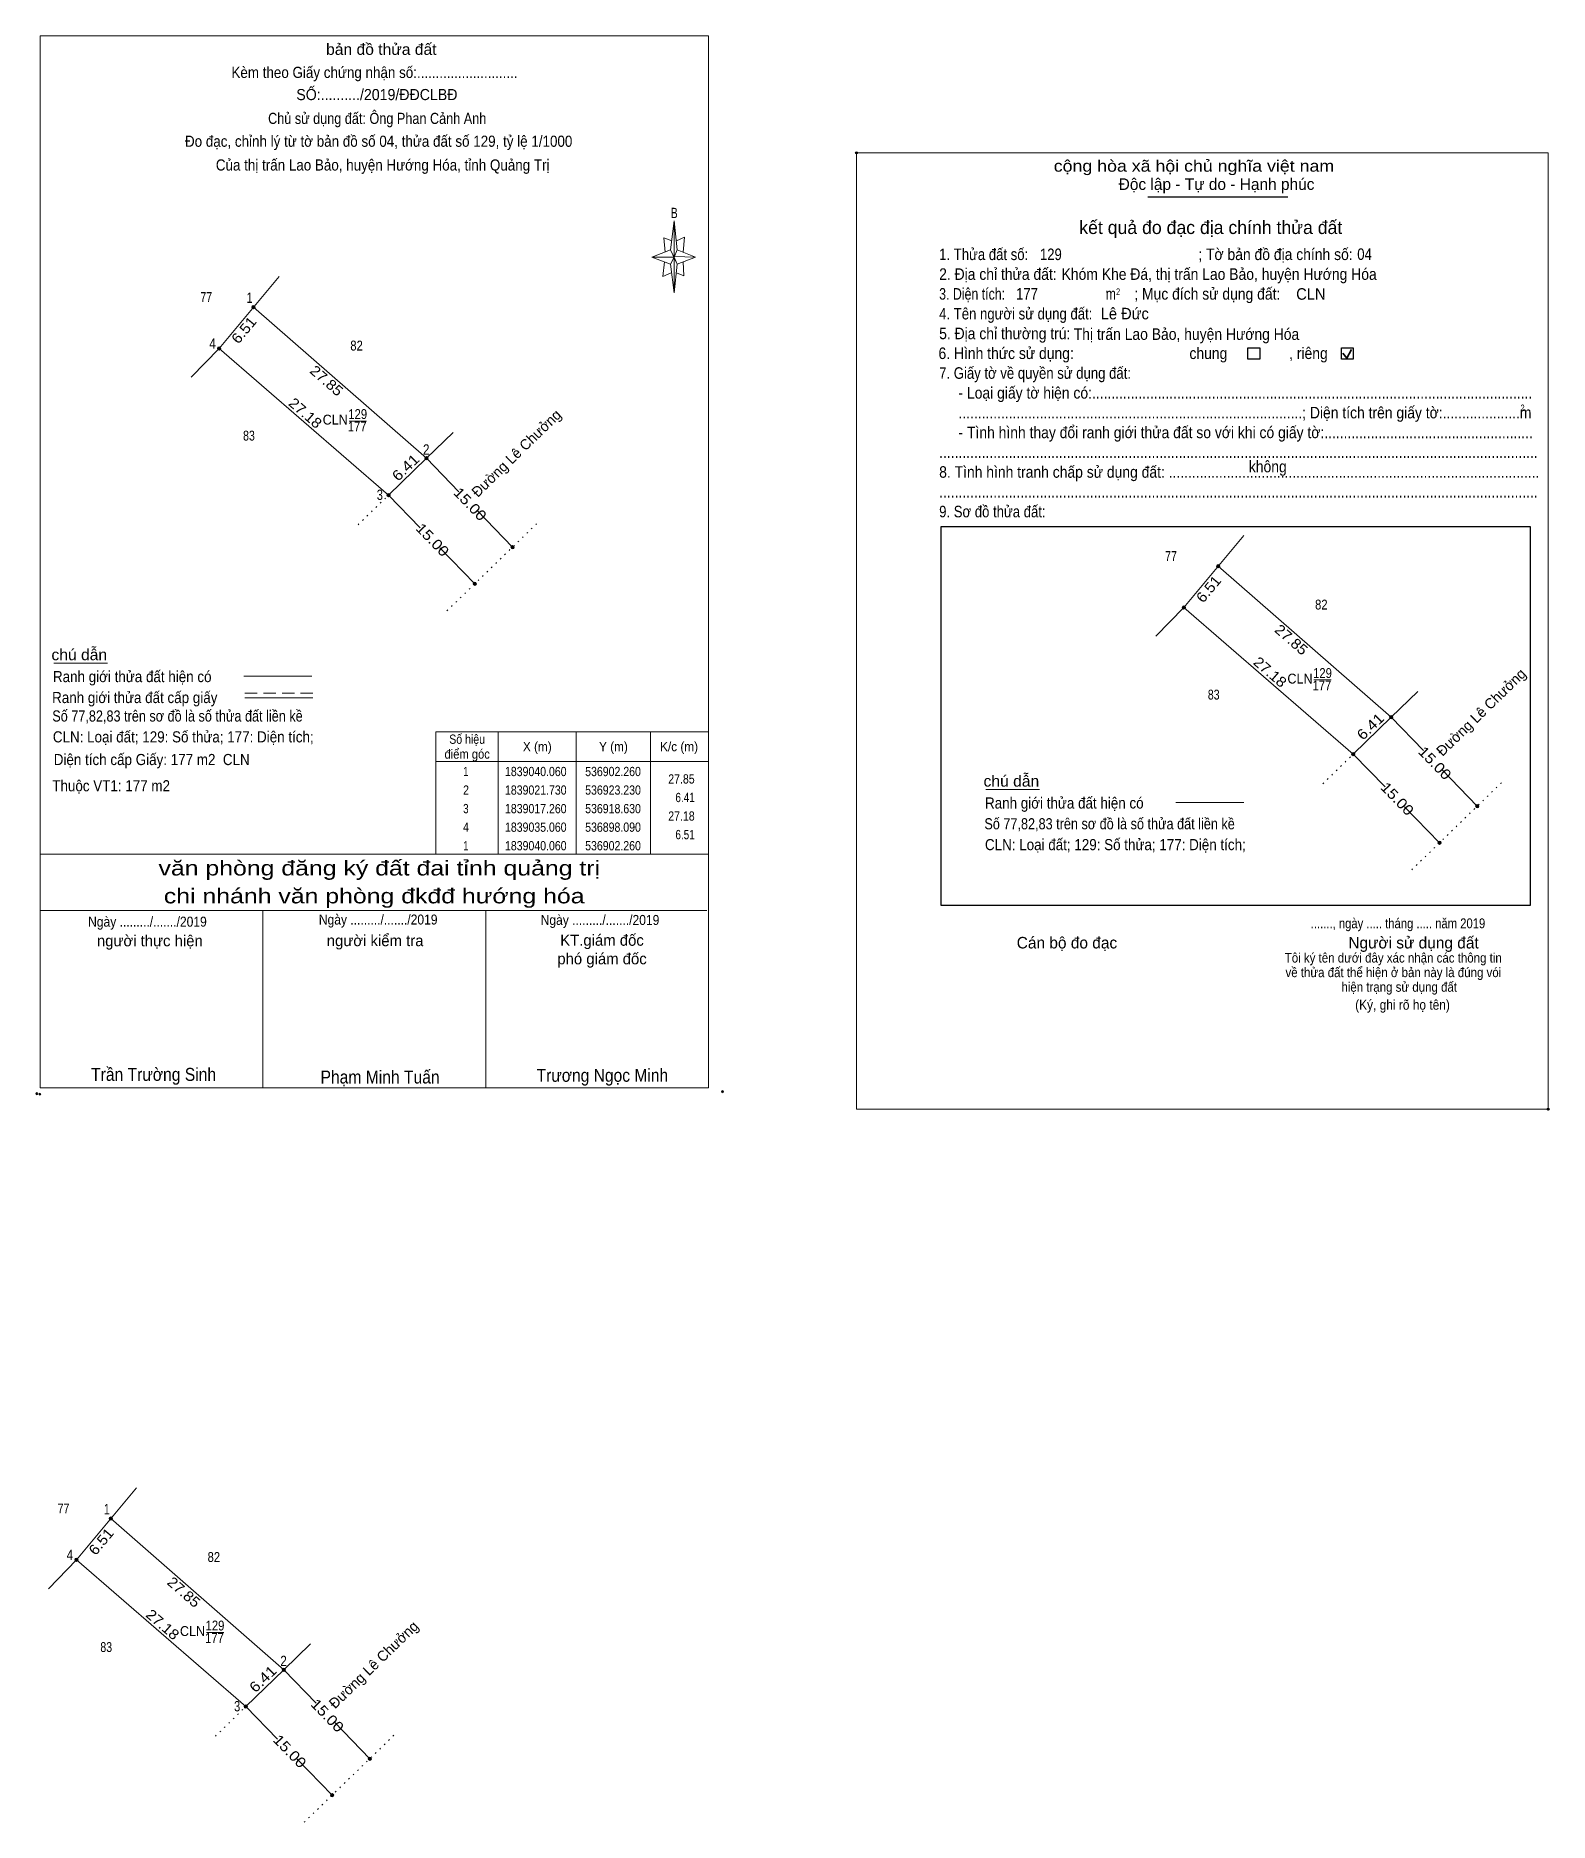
# Model space of a CAD drawing. Header units: metres. Extents: x 536893 to 537077, y 1839003 to 1839220.
import ezdxf
from ezdxf.enums import TextEntityAlignment as Align

# ---------------------------------------------------------------- set-up
doc = ezdxf.new("R2010")
doc.units = ezdxf.units.M
doc.header["$LTSCALE"] = 0.5
doc.header["$PDMODE"] = 32
doc.header["$PDSIZE"] = 0.25
doc.linetypes.add('DOTTED', pattern=[1.5, 0.3, -1.2])
doc.linetypes.add('MEDIUM_DASHED', pattern=[4.5, 3, -1.5])
for name, color, linetype, lineweight in [('17', 7, 'Continuous', 13), ('5', 7, 'Continuous', 13), ('50', 7, 'DOTTED', 13), ('6', 7, 'Continuous', 13), ('63', 7, 'Continuous', 13), ('7', 7, 'Continuous', 25), ('8', 7, 'Continuous', 13)]:
    doc.layers.add(name, color=color, linetype=linetype, lineweight=lineweight)

msp = doc.modelspace()

# ---------------------------------------------------------------- hatches: boundary and pattern name
at = {"layer": '63'}
for points in [[(536919.76, 1839186.99, 1), (536919.36, 1839186.99, 1)], [(536915.59, 1839181.99, 1), (536915.19, 1839181.99, 1)], [(536940.73, 1839168.66, 1), (536940.33, 1839168.66, 1)], [(536936.13, 1839164.19, 1), (536935.73, 1839164.19, 1)], [(536951.16, 1839157.87, 1), (536950.76, 1839157.87, 1)], [(537036.71, 1839155.58, 1), (537036.31, 1839155.58, 1)], [(536946.59, 1839153.44, 1), (536946.19, 1839153.44, 1)], [(537032.54, 1839150.58, 1), (537032.14, 1839150.58, 1)], [(537057.68, 1839137.25, 1), (537057.28, 1839137.25, 1)], [(537053.08, 1839132.78, 1), (537052.68, 1839132.78, 1)], [(537068.11, 1839126.46, 1), (537067.71, 1839126.46, 1)], [(537063.54, 1839122.03, 1), (537063.14, 1839122.03, 1)], [(536902.46, 1839040.06, 1), (536902.06, 1839040.06, 1)], [(536898.29, 1839035.06, 1), (536897.89, 1839035.06, 1)], [(536923.43, 1839021.73, 1), (536923.03, 1839021.73, 1)], [(536918.83, 1839017.26, 1), (536918.43, 1839017.26, 1)], [(536933.86, 1839010.94, 1), (536933.46, 1839010.94, 1)], [(536929.29, 1839006.51, 1), (536928.89, 1839006.51, 1)]]:
    msp.add_hatch(color=256, dxfattribs=at).paths.add_polyline_path(points)

# ---------------------------------------------------------------- linework, layer by layer
at = {"layer": '17'}
for p, q in [((536895.35, 1839143.8), (536901.87, 1839143.8)), ((537008.34, 1839128.47), (537014.86, 1839128.47))]:
    msp.add_line(p, q, dxfattribs=at)
at = {"layer": '5'}
for p, q in [((536970.1, 1839193.94), (536970.55, 1839197.44)), ((536970.1, 1839192.22), (536967.85, 1839193.04)), ((536970.91, 1839193.94), (536973.16, 1839193.04)), ((536970.91, 1839192.22), (536970.55, 1839188.72)), ((536971.72, 1839190.78), (536970.82, 1839191.14)), ((536971.63, 1839192.5), (536971.72, 1839190.78)), ((536893.71, 1839120.64), (536974.71, 1839120.64)), ((536893.71, 1839113.8), (536974.53, 1839113.8)), ((536893.71, 1839113.8), (536974.53, 1839113.8)), ((536893.71, 1839113.8), (536974.53, 1839113.8)), ((536920.71, 1839092.29), (536920.71, 1839113.8)), ((536947.71, 1839092.29), (536947.71, 1839113.8))]:
    msp.add_line(p, q, dxfattribs=at)
for points in [[(536893.71, 1839219.91), (536974.71, 1839219.91), (536974.71, 1839092.29), (536893.71, 1839092.29)], [(536970.55, 1839197.44), (536970.91, 1839193.94), (536970.55, 1839193.04)], [(536970.55, 1839193.04), (536967.85, 1839193.04), (536970.1, 1839193.94), (536970.91, 1839192.22), (536973.16, 1839193.04), (536970.55, 1839193.12)], [(536970.55, 1839193.04), (536970.55, 1839188.72), (536970.1, 1839192.22)]]:
    msp.add_lwpolyline(points, close=True, dxfattribs=at)
for points in [[(536970.28, 1839195.02), (536969.29, 1839195.38), (536969.47, 1839193.66)], [(536970.82, 1839195.02), (536971.81, 1839195.46), (536971.63, 1839193.66)], [(536970.55, 1839193.04), (536970.1, 1839193.94), (536967.85, 1839193.04)], [(536970.55, 1839193.04), (536970.91, 1839192.22), (536973.16, 1839193.04)], [(536969.38, 1839192.5), (536969.2, 1839190.7), (536970.19, 1839191.14)], [(536974.71, 1839092.29), (536893.71, 1839092.29), (536893.71, 1839113.8)]]:
    msp.add_lwpolyline(points, dxfattribs=at)
for p in [(536893.29, 1839091.6), (536893.65, 1839091.53)]:
    msp.add_point(p, dxfattribs=at)
at = {"layer": '50'}
for p, q in [((536932.24, 1839160.6), (536936.21, 1839164.46)), ((536943.01, 1839150.16), (536954.1, 1839160.93)), ((537049.19, 1839129.19), (537053.16, 1839133.05)), ((537059.96, 1839118.75), (537071.05, 1839129.52)), ((536914.94, 1839013.67), (536918.91, 1839017.53)), ((536925.71, 1839003.23), (536936.8, 1839014))]:
    msp.add_line(p, q, dxfattribs=at)
at = {"layer": '6'}
for p, q in [((536918.39, 1839142.23), (536926.62, 1839142.23)), ((536918.52, 1839139.6), (536926.74, 1839139.6)), ((537031.38, 1839126.9), (537039.61, 1839126.9))]:
    msp.add_line(p, q, dxfattribs=at)
at = {"layer": '6', "linetype": 'MEDIUM_DASHED'}
msp.add_line((536918.52, 1839140.16), (536926.8, 1839140.16), dxfattribs=at)
at = {"layer": '6'}
msp.add_point((536976.42, 1839091.84), dxfattribs=at)
at = {"layer": '63'}
for p, q in [((536944.44, 1839164.61), (536940.53, 1839168.66)), ((536939.78, 1839160.24), (536935.93, 1839164.19)), ((536950.96, 1839157.87), (536946.67, 1839162.31)), ((536946.39, 1839153.44), (536942.14, 1839157.81)), ((537061.39, 1839133.2), (537057.48, 1839137.25)), ((536949.24, 1839135.49), (536949.24, 1839120.64)), ((536958.69, 1839135.49), (536958.69, 1839120.64)), ((536967.69, 1839135.49), (536967.69, 1839120.64)), ((537056.73, 1839128.83), (537052.88, 1839132.78)), ((536941.68, 1839131.89), (536974.71, 1839131.89)), ((537067.91, 1839126.46), (537063.62, 1839130.9)), ((537063.34, 1839122.03), (537059.09, 1839126.4)), ((536927.14, 1839017.68), (536923.23, 1839021.73)), ((536922.48, 1839013.31), (536918.63, 1839017.26)), ((536933.66, 1839010.94), (536929.37, 1839015.38)), ((536929.09, 1839006.51), (536924.84, 1839010.88))]:
    msp.add_line(p, q, dxfattribs=at)
msp.add_lwpolyline([(536941.68, 1839135.49), (536974.71, 1839135.49), (536974.71, 1839120.64), (536941.68, 1839120.64)], close=True, dxfattribs=at)
for centre in [(536919.56, 1839186.99), (536915.39, 1839181.99), (536940.53, 1839168.66), (536935.93, 1839164.19), (536950.96, 1839157.87), (537036.51, 1839155.58), (536946.39, 1839153.44), (537032.34, 1839150.58), (537057.48, 1839137.25), (537052.88, 1839132.78), (537067.91, 1839126.46), (537063.34, 1839122.03), (536902.26, 1839040.06), (536898.09, 1839035.06), (536923.23, 1839021.73), (536918.63, 1839017.26), (536933.66, 1839010.94), (536929.09, 1839006.51)]:
    msp.add_circle(centre, 0.2, dxfattribs=at)
at = {"layer": '7'}
for p, q in [((537027.97, 1839200.39), (537044.93, 1839200.39)), ((537002.93, 1839160.39), (537074.33, 1839160.39)), ((537074.33, 1839160.39), (537074.33, 1839114.43))]:
    msp.add_line(p, q, dxfattribs=at)
at = {"layer": '7', "lineweight": 35}
for p, q in [((537051.63, 1839181.43), (537052.1, 1839180.81)), ((537052.1, 1839180.81), (537052.68, 1839181.85))]:
    msp.add_line(p, q, dxfattribs=at)
at = {"layer": '7', "lineweight": 13}
msp.add_lwpolyline([(536992.65, 1839205.71), (537076.52, 1839205.71), (537076.52, 1839089.71), (536992.65, 1839089.71)], close=True, dxfattribs=at)
at = {"layer": '7'}
for points in [[(537040.11, 1839182.05), (537041.55, 1839182.05), (537041.55, 1839180.7), (537040.11, 1839180.7)], [(537051.44, 1839182.05), (537052.88, 1839182.05), (537052.88, 1839180.7), (537051.44, 1839180.7)]]:
    msp.add_lwpolyline(points, close=True, dxfattribs=at)
msp.add_lwpolyline([(537074.33, 1839114.43), (537002.93, 1839114.43), (537002.93, 1839160.39)], dxfattribs=at)
for p in [(536992.65, 1839205.71), (537076.51, 1839089.71)]:
    msp.add_point(p, dxfattribs=at)
at = {"layer": '8'}
for p, q in [((536919.56, 1839186.99), (536940.53, 1839168.66)), ((536935.93, 1839164.19), (536915.39, 1839181.99)), ((536931.15, 1839173.18), (536933.25, 1839173.18)), ((536943.77, 1839171.79), (536940.53, 1839168.66)), ((536935.93, 1839164.19), (536940.53, 1839168.66)), ((537036.51, 1839155.58), (537057.48, 1839137.25)), ((537052.88, 1839132.78), (537032.34, 1839150.58)), ((537048.1, 1839141.77), (537050.2, 1839141.77)), ((537060.72, 1839140.38), (537057.48, 1839137.25)), ((537052.88, 1839132.78), (537057.48, 1839137.25)), ((536902.26, 1839040.06), (536923.23, 1839021.73)), ((536918.63, 1839017.26), (536898.09, 1839035.06)), ((536913.85, 1839026.25), (536915.95, 1839026.25)), ((536926.47, 1839024.86), (536923.23, 1839021.73)), ((536918.63, 1839017.26), (536923.23, 1839021.73))]:
    msp.add_line(p, q, dxfattribs=at)
for points in [[(536922.67, 1839190.72), (536915.39, 1839181.99), (536912.01, 1839178.49)], [(537039.62, 1839159.31), (537032.34, 1839150.58), (537028.96, 1839147.08)], [(536905.37, 1839043.79), (536898.09, 1839035.06), (536894.71, 1839031.56)]]:
    msp.add_lwpolyline(points, dxfattribs=at)

# ---------------------------------------------------------------- texts
at = {"layer": '5'}
for s, height, width, p in [('bản đồ thửa đất', 1.35, 1.05, (536935.055, 1839217.59)), ('Kèm theo Giấy chứng nhận số:...........................', 1.35, 0.9, (536934.225, 1839214.79)), ('SỐ:........../2019/ĐĐCLBĐ', 1.35, 0.95, (536934.52, 1839212.1)), ('Chủ sử dụng đất: Ông Phan Cảnh Anh', 1.35, 0.85, (536934.555, 1839209.21)), ('Đo đạc, chỉnh lý từ tờ bản đồ số 04, thửa đất số 129, tỷ lệ 1/1000 ', 1.35, 0.9, (536934.96, 1839206.44)), ('Của thị trấn Lao Bảo, huyện Hướng Hóa, tỉnh Quảng Trị', 1.35, 0.9, (536935.22, 1839203.56)), ('B', 1.24, 0.75, (536970.57, 1839197.8)), ('văn phòng đăng ký đất đai tỉnh quảng trị', 1.8, 1.25, (536934.81, 1839118.06)), ('chi nhánh văn phòng đkđđ hướng hóa', 1.8, 1.25, (536934.19, 1839114.68)), ('Ngày ........./......./2019', 1.215, 0.9, (536906.705, 1839111.85)), ('Ngày ........./......./2019', 1.215, 0.9, (536934.675, 1839112.11)), ('Ngày ........./......./2019', 1.215, 0.9, (536961.565, 1839112.06)), ('Trần Trường Sinh', 1.575, 0.9, (536907.45, 1839093.15)), ('Phạm Minh Tuấn', 1.575, 0.9, (536934.905, 1839092.83)), ('Trương Ngọc Minh', 1.57, 0.9, (536961.855, 1839093.04))]:
    msp.add_text(s, height=height, dxfattribs=dict(at, width=width)).set_placement(p, align=Align.CENTER)
for s, p in [('người thực hiện', (536906.995, 1839109.47)), ('người kiểm tra', (536934.305, 1839109.49)), ('KT.giám đốc', (536961.81, 1839109.54)), ('phó giám đốc', (536961.81, 1839107.29))]:
    msp.add_text(s, height=1.35, dxfattribs=at).set_placement(p, align=Align.CENTER)
at = {"layer": '6'}
for s, height, width, p in [('CLN', 1.4, 0.95, (537045.96, 1839187.89)), ('Lê Đức', 1.4, 0.95, (537022.26, 1839185.51)), ('chú dẫn', 1.35, 1.05, (536895.07, 1839144.17)), ('Ranh giới thửa đất hiện có ', 1.35, 0.9, (536895.25, 1839141.51)), ('Ranh giới thửa đất cấp giấy', 1.35, 0.9, (536895.15, 1839138.97)), ('Số 77,82,83 trên sơ đồ là số thửa đất liền kề', 1.35, 0.85, (536895.17, 1839136.73)), ('CLN: Loại đất; 129: Số thửa; 177: Diện tích;', 1.35, 0.9, (536895.24, 1839134.2)), ('Diện tích cấp Giấy: 177 m2  CLN', 1.35, 0.9, (536895.35, 1839131.45)), ('chú dẫn', 1.35, 1.05, (537008.06, 1839128.84)), ('Thuộc VT1: 177 m2', 1.35, 0.9, (536895.17, 1839128.27)), ('Ranh giới thửa đất hiện có ', 1.35, 0.9, (537008.24, 1839126.18)), ('Số 77,82,83 trên sơ đồ là số thửa đất liền kề', 1.35, 0.85, (537008.16, 1839123.66)), ('CLN: Loại đất; 129: Số thửa; 177: Diện tích;', 1.35, 0.9, (537008.23, 1839121.13))]:
    msp.add_text(s, height=height, dxfattribs=dict(at, width=width)).set_placement(p)
at = {"layer": '63'}
for s, height, width, p in [(' 1', 1.25, 0.75, (536919.43, 1839187.51)), (' 4', 1.25, 0.85, (536915, 1839181.97)), (' 2', 1.25, 0.85, (536940.9, 1839169.1)), (' 3', 1.25, 0.8, (536935.25, 1839163.61)), ('27.85', 1.125, 0.85, (536973.04, 1839129.21)), ('6.41', 1.125, 0.8, (536973.05, 1839126.96)), ('27.18', 1.125, 0.85, (536973.04, 1839124.71)), ('6.51', 1.125, 0.8, (536973.05, 1839122.46)), (' 1', 1.25, 0.75, (536902.13, 1839040.58)), (' 4', 1.25, 0.85, (536897.7, 1839035.04)), (' 2', 1.25, 0.85, (536923.6, 1839022.17)), (' 3', 1.25, 0.8, (536917.95, 1839016.68))]:
    msp.add_text(s, height=height, dxfattribs=dict(at, width=width)).set_placement(p, align=Align.RIGHT)
for s, rotation, width, p in [('6.51', 50.172, 1.1, (536918.8724, 1839183.8097)), ('27.85', 318.843, 1.1, (536928.0087, 1839177.6027)), ('27.18', 319.088, 1.1, (536925.4407, 1839173.6742)), ('6.41', 44.179, 1.15, (536938.4344, 1839167.095)), ('15.00', 314.028, 1.15, (536945.3726, 1839162.6694)), ('15.00', 314.217, 1.15, (536940.8174, 1839158.3359)), ('6.51', 50.172, 1.1, (537035.8224, 1839152.3997)), ('27.85', 318.843, 1.1, (537044.9587, 1839146.1927)), ('27.18', 319.088, 1.1, (537042.3907, 1839142.2642)), ('6.41', 44.179, 1.15, (537055.3844, 1839135.685)), ('15.00', 314.028, 1.15, (537062.3226, 1839131.2594)), ('15.00', 314.217, 1.15, (537057.7674, 1839126.9259)), ('6.51', 50.172, 1.1, (536901.5724, 1839036.8797)), ('27.85', 318.843, 1.1, (536910.7087, 1839030.6727)), ('27.18', 319.088, 1.1, (536908.1407, 1839026.7442)), ('6.41', 44.179, 1.15, (536921.1344, 1839020.165)), ('15.00', 314.028, 1.15, (536928.0726, 1839015.7394)), ('15.00', 314.217, 1.15, (536923.5174, 1839011.4059))]:
    msp.add_text(s, height=1.25, rotation=rotation, dxfattribs=dict(at, width=width)).set_placement(p, align=Align.CENTER)
for p in [(536951.8594, 1839168.8249), (537068.8094, 1839137.4149), (536934.5594, 1839021.8949)]:
    msp.add_text('Đường Lê Chưởng', height=1.25, rotation=44.179, dxfattribs=at).set_placement(p, align=Align.CENTER)
for s, width, p in [('Số hiệu', 0.85, (536945.46, 1839134.03)), ('điểm góc', 0.9, (536945.465, 1839132.23)), ('X (m)', 0.95, (536953.965, 1839133.13)), ('Y (m)', 0.95, (536963.195, 1839133.13)), ('K/c (m)', 0.95, (536971.15, 1839133.13)), (' 1', 0.75, (536945.145, 1839130.11)), ('1839040.060', 0.85, (536953.78, 1839130.11)), ('536902.260', 0.85, (536963.145, 1839130.11)), (' 2', 0.85, (536945.145, 1839127.86)), ('1839021.730', 0.85, (536953.78, 1839127.86)), ('536923.230', 0.85, (536963.145, 1839127.86)), (' 3', 0.8, (536945.135, 1839125.61)), ('1839017.260', 0.85, (536953.78, 1839125.61)), ('536918.630', 0.85, (536963.145, 1839125.61)), (' 4', 0.85, (536945.145, 1839123.36)), ('1839035.060', 0.85, (536953.78, 1839123.36)), ('536898.090', 0.85, (536963.145, 1839123.36)), (' 1', 0.75, (536945.145, 1839121.11)), ('1839040.060', 0.85, (536953.78, 1839121.11)), ('536902.260', 0.85, (536963.145, 1839121.11))]:
    msp.add_text(s, height=1.125, dxfattribs=dict(at, width=width)).set_placement(p, align=Align.CENTER)
at = {"layer": '7'}
for s, height, width, p in [('cộng hòa xã hội chủ nghĩa việt nam', 1.4, 1.15, (537016.57, 1839203.42)), ('1. Thửa đất số:', 1.4, 0.85, (537002.68, 1839192.7)), ('129', 1.4, 0.85, (537014.89, 1839192.7)), ('; Tờ bản đồ địa chính số:', 1.4, 0.9, (537034.09, 1839192.7)), ('04', 1.4, 0.85, (537053.36, 1839192.72)), ('2. Địa chỉ thửa đất:', 1.4, 0.9, (537002.68, 1839190.3)), ('Khóm Khe Đá, thị trấn Lao Bảo, huyện Hướng Hóa', 1.4, 0.9, (537017.52, 1839190.3)), ('3. Diện tích:', 1.4, 0.8, (537002.68, 1839187.9)), ('177', 1.4, 0.85, (537012, 1839187.91)), ('m', 1.4, 0.8, (537022.86, 1839187.9)), ('2', 0.7999, 0.8, (537024.12, 1839188.46)), ('; Mục đích sử dụng đất:', 1.4, 0.9, (537026.33, 1839187.9)), ('4. Tên người sử dụng đất:', 1.4, 0.85, (537002.68, 1839185.5)), ('5. Địa chỉ thường trú:', 1.4, 0.9, (537002.68, 1839183.1)), ('Thị trấn Lao Bảo, huyện Hướng Hóa', 1.4, 0.9, (537018.99, 1839183.02)), ('6. Hình thức sử dụng:', 1.4, 0.9, (537002.6, 1839180.7)), ('chung                , riêng', 1.4, 0.9, (537033.02, 1839180.7)), ('7. Giấy tờ về quyền sử dụng đất:', 1.4, 0.85, (537002.68, 1839178.3)), ('     - Loại giấy tờ hiện có:..................................................................................................................', 1.4, 0.9, (537002.68, 1839175.9)), ('     .........................................................................................; Diện tích trên giấy tờ:....................m', 1.4, 0.9, (537002.68, 1839173.5)), ('2', 0.7999, 0.8, (537073.16, 1839174.38)), ('     - Tình hình thay đổi ranh giới thửa đất so với khi có giấy tờ:......................................................', 1.4, 0.9, (537002.68, 1839171.1)), ('8. Tình hình tranh chấp sử dụng đất: ................................................................................................', 1.4, 0.9, (537002.68, 1839166.3)), ('...........................................................................................................................................................', 1.4, 0.9, (537002.68, 1839168.7)), ('không', 1.4, 0.9, (537040.22, 1839166.96)), ('9. Sơ đồ thửa đất:', 1.4, 0.85, (537002.68, 1839161.5)), ('...........................................................................................................................................................', 1.4, 0.9, (537002.68, 1839163.9)), ('......., ngày ..... tháng ..... năm 2019', 1.2, 0.85, (537047.72, 1839111.66)), ('(Ký, ghi rõ họ tên)', 1.2, 0.9, (537053.11, 1839101.78))]:
    msp.add_text(s, height=height, dxfattribs=dict(at, width=width)).set_placement(p)
for s, p in [('Độc lập - Tự do - Hạnh phúc', (537024.44, 1839201.21)), ('Cán bộ đo đạc', (537012.08, 1839109.21)), ('Người sử dụng đất', (537052.28, 1839109.21))]:
    msp.add_text(s, height=1.4, dxfattribs=at).set_placement(p)
for s, height, p in [('kết quả đo đạc địa chính thửa đất', 1.6, (537035.605, 1839195.86)), ('.', 0.4001, (537076.5137, 1839089.5))]:
    msp.add_text(s, height=height, dxfattribs=at).set_placement(p, align=Align.CENTER)
at = {"layer": '7', "width": 0.9}
for s, p in [('Tôi ký tên dưới đây xác nhận các thông tin', (537057.725, 1839107.5)), ('về thửa đất thể hiện ở bản này là đúng vói', (537057.74, 1839105.73)), ('hiện trạng sử dụng đất', (537058.445, 1839103.96))]:
    msp.add_text(s, height=1.157, dxfattribs=at).set_placement(p, align=Align.CENTER)
at = {"layer": '8'}
for s, width, p in [('77', 0.8, (536913.83, 1839187.61)), ('82', 0.85, (536932.055, 1839181.73)), ('CLN', 0.95, (536929.47, 1839172.75)), ('129', 0.85, (536932.195, 1839173.42)), ('83', 0.8, (536919.01, 1839170.81)), ('177', 0.85, (536932.125, 1839171.91)), ('77', 0.8, (537030.78, 1839156.2)), ('82', 0.85, (537049.005, 1839150.32)), ('129', 0.85, (537049.145, 1839142.01)), ('CLN', 0.95, (537046.42, 1839141.34)), ('177', 0.85, (537049.075, 1839140.5)), ('83', 0.8, (537035.96, 1839139.4)), ('77', 0.8, (536896.53, 1839040.68)), ('82', 0.85, (536914.755, 1839034.8)), ('CLN', 0.95, (536912.17, 1839025.82)), ('177', 0.85, (536914.825, 1839024.98)), ('129', 0.85, (536914.895, 1839026.49)), ('83', 0.8, (536901.71, 1839023.88))]:
    msp.add_text(s, height=1.2, dxfattribs=dict(at, width=width)).set_placement(p, align=Align.CENTER)

doc.saveas('drawing.dxf')
